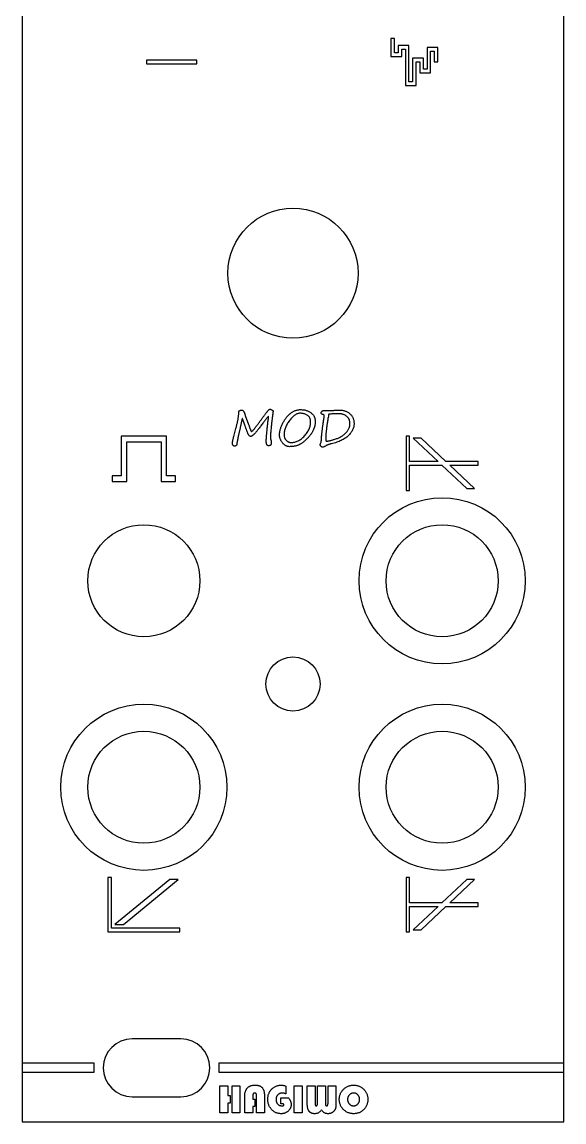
# Model space of a CAD drawing. Extents: x 81 to 111, y 103 to 232.
# Drawn here: x 81.2 to 111.2, y 103.2 to 164.1 of the extents above; entities that cross this region are included whole.
import ezdxf

# ---------------------------------------------------------------- set-up
doc = ezdxf.new("R2010")
doc.units = 0
doc.layers.get('0').update_dxf_attribs({"linetype": 'CONTINUOUS'})

msp = doc.modelspace()

# ---------------------------------------------------------------- linework, layer by layer
at = {"color": 7, "linetype": 'CONTINUOUS'}
for p, q in [((81.186, 228.434), (81.186, 106.434)), ((111.186, 106.434), (111.186, 228.434)), ((101.604, 163.166), (101.604, 162.166)), ((101.804, 163.166), (101.604, 163.166)), ((101.804, 162.366), (101.804, 163.166)), ((102.004, 162.766), (102.004, 162.366)), ((102.604, 162.766), (102.004, 162.766)), ((102.604, 160.766), (102.604, 162.766)), ((103.604, 162.666), (103.604, 161.466)), ((104.204, 162.666), (103.604, 162.666)), ((104.204, 161.866), (104.204, 162.666)), ((101.604, 162.166), (102.204, 162.166)), ((102.004, 162.366), (101.804, 162.366)), ((102.204, 162.566), (102.404, 162.566)), ((102.204, 162.166), (102.204, 162.566)), ((102.404, 162.566), (102.404, 160.566)), ((103.404, 162.066), (102.804, 162.066)), ((102.804, 162.066), (102.804, 160.766)), ((103.404, 161.466), (103.404, 162.066)), ((103.804, 162.466), (104.004, 162.466)), ((103.804, 161.266), (103.804, 162.466)), ((104.004, 162.466), (104.004, 161.866)), ((88.068, 161.966), (88.068, 161.766)), ((90.868, 161.966), (88.068, 161.966)), ((88.068, 161.766), (90.868, 161.766)), ((90.868, 161.766), (90.868, 161.966)), ((103.004, 161.866), (103.204, 161.866)), ((103.004, 160.566), (103.004, 161.866)), ((103.204, 161.866), (103.204, 161.266)), ((103.604, 161.466), (103.404, 161.466)), ((104.004, 161.866), (104.204, 161.866)), ((102.804, 160.766), (102.604, 160.766)), ((103.204, 161.266), (103.804, 161.266)), ((102.404, 160.566), (103.004, 160.566)), ((97.881, 142.567), (98.07, 142.562)), ((93.547, 142.294), (93.726, 141.793)), ((92.91, 141.138), (93.027, 141.572)), ((86.681, 141.144), (86.681, 138.944)), ((89.181, 141.144), (86.681, 141.144)), ((86.981, 140.844), (88.881, 140.844)), ((86.981, 138.644), (86.981, 140.844)), ((88.881, 140.844), (88.881, 138.644)), ((89.181, 138.944), (89.181, 141.144)), ((102.441, 141.144), (102.441, 138.144)), ((102.641, 141.144), (102.441, 141.144)), ((102.641, 139.744), (102.641, 141.144)), ((102.841, 141.044), (104.217, 139.744)), ((103.278, 141.044), (102.841, 141.044)), ((104.654, 139.744), (103.278, 141.044)), ((104.217, 139.744), (102.641, 139.744)), ((102.641, 139.544), (104.428, 139.544)), ((102.641, 138.144), (102.641, 139.544)), ((104.428, 139.544), (105.804, 138.244)), ((106.441, 139.744), (104.654, 139.744)), ((106.241, 138.244), (104.865, 139.544)), ((104.865, 139.544), (106.441, 139.544)), ((106.441, 139.544), (106.441, 139.744)), ((86.181, 138.944), (86.181, 138.644)), ((86.681, 138.944), (86.181, 138.944)), ((89.681, 138.944), (89.181, 138.944)), ((89.681, 138.644), (89.681, 138.944)), ((86.181, 138.644), (86.981, 138.644)), ((88.881, 138.644), (89.681, 138.644)), ((105.804, 138.244), (106.241, 138.244)), ((102.441, 138.144), (102.641, 138.144)), ((85.931, 116.714), (85.931, 113.714)), ((86.131, 116.714), (85.931, 116.714)), ((86.131, 113.914), (86.131, 116.714)), ((89.36, 116.614), (86.331, 114.114)), ((86.802, 114.114), (89.831, 116.614)), ((89.831, 116.614), (89.36, 116.614)), ((102.441, 116.714), (102.441, 113.714)), ((102.641, 116.714), (102.441, 116.714)), ((102.641, 115.314), (102.641, 116.714)), ((105.804, 116.614), (104.428, 115.314)), ((104.865, 115.314), (106.241, 116.614)), ((106.241, 116.614), (105.804, 116.614)), ((104.428, 115.314), (102.641, 115.314)), ((102.641, 113.714), (102.641, 115.114)), ((102.641, 115.114), (104.217, 115.114)), ((104.217, 115.114), (102.841, 113.814)), ((103.278, 113.814), (104.654, 115.114)), ((104.654, 115.114), (106.441, 115.114)), ((106.441, 115.314), (104.865, 115.314)), ((106.441, 115.114), (106.441, 115.314)), ((89.931, 113.914), (86.131, 113.914)), ((86.331, 114.114), (86.802, 114.114)), ((89.931, 113.714), (89.931, 113.914)), ((85.931, 113.714), (89.931, 113.714)), ((102.441, 113.714), (102.641, 113.714)), ((102.841, 113.814), (103.278, 113.814)), ((89.986, 107.784), (87.286, 107.784)), ((85.186, 106.434), (81.186, 106.434)), ((81.186, 106.434), (81.186, 105.934)), ((85.186, 105.934), (85.186, 106.434)), ((92.086, 106.434), (92.086, 105.934)), ((111.186, 106.434), (92.086, 106.434)), ((111.186, 105.934), (111.186, 106.434)), ((81.186, 105.934), (85.186, 105.934)), ((81.186, 105.934), (81.186, 103.184)), ((92.086, 105.934), (111.186, 105.934)), ((111.186, 103.184), (111.186, 105.934)), ((92.144, 103.684), (92.144, 105.184)), ((92.144, 105.184), (92.582, 105.184)), ((92.582, 105.184), (92.582, 104.642)), ((92.811, 103.684), (92.811, 105.184)), ((92.811, 105.184), (93.249, 105.184)), ((93.249, 105.184), (93.249, 103.684)), ((95.79, 105.176), (95.79, 104.735)), ((96.249, 103.684), (96.249, 105.184)), ((96.249, 105.184), (96.686, 105.184)), ((96.686, 105.184), (96.686, 103.684)), ((96.978, 104.144), (96.978, 105.184)), ((96.978, 105.184), (97.415, 105.184)), ((97.415, 105.184), (97.415, 104.212)), ((97.54, 104.204), (97.54, 105.184)), ((97.54, 105.184), (97.978, 105.184)), ((97.978, 105.184), (97.978, 104.212)), ((98.124, 104.212), (98.124, 105.184)), ((98.124, 105.184), (98.561, 105.184)), ((98.561, 105.184), (98.561, 104.107)), ((87.286, 104.584), (89.986, 104.584)), ((92.582, 104.642), (92.707, 104.642)), ((92.582, 104.225), (92.582, 103.684)), ((92.707, 104.225), (92.582, 104.225)), ((92.707, 104.642), (92.707, 104.225)), ((93.519, 103.684), (93.519, 104.65)), ((93.957, 104.636), (93.957, 104.455)), ((93.957, 104.455), (94.082, 104.455)), ((94.082, 104.455), (94.082, 104.038)), ((94.165, 103.684), (94.165, 104.636)), ((94.603, 104.665), (94.603, 103.684)), ((95.519, 104.517), (95.936, 104.517)), ((95.519, 104.184), (95.519, 104.517)), ((95.623, 104.184), (95.519, 104.184)), ((92.582, 103.684), (92.144, 103.684)), ((93.249, 103.684), (92.811, 103.684)), ((93.957, 103.684), (93.519, 103.684)), ((94.082, 104.038), (93.957, 104.038)), ((93.957, 104.038), (93.957, 103.684)), ((94.603, 103.684), (94.165, 103.684)), ((96.686, 103.684), (96.249, 103.684)), ((81.186, 103.184), (111.186, 103.184))]:
    msp.add_line(p, q, dxfattribs=at)
for centre, radius in [((96.186, 150.169), 3.6), ((104.441, 133.144), 4.6), ((87.931, 133.144), 3.1), ((104.441, 133.144), 3.1), ((96.186, 127.429), 1.5), ((87.931, 121.714), 4.6), ((104.441, 121.714), 4.6), ((87.931, 121.714), 3.1), ((104.441, 121.714), 3.1)]:
    msp.add_circle(centre, radius, dxfattribs=at)
for centre, start, end in [((87.286, 106.184), 90, 270), ((89.986, 106.184), 270, 90)]:
    msp.add_arc(centre, 1.6, start, end, dxfattribs=at)
for points, knots in [([(93.186, 142.478), (93.186, 142.487), (93.187, 142.504), (93.196, 142.528), (93.211, 142.549), (93.232, 142.565), (93.258, 142.578), (93.29, 142.587), (93.327, 142.592), (93.354, 142.592), (93.368, 142.593)], [0, 0, 0, 0, 0.1110919, 0.2134227, 0.3135489, 0.41863, 0.5363698, 0.6700844, 0.8242994, 1, 1, 1, 1]), ([(93.368, 142.593), (93.375, 142.592), (93.39, 142.59), (93.41, 142.575), (93.431, 142.554), (93.45, 142.525), (93.469, 142.494), (93.485, 142.463), (93.498, 142.435), (93.503, 142.416), (93.506, 142.407)], [0, 0, 0, 0, 0.0841497, 0.1831126, 0.3051556, 0.4561065, 0.6131194, 0.7557417, 0.8845903, 1, 1, 1, 1]), ([(94.377, 141.993), (94.396, 142.019), (94.432, 142.07), (94.485, 142.144), (94.534, 142.213), (94.581, 142.276), (94.625, 142.335), (94.665, 142.388), (94.703, 142.436), (94.737, 142.479), (94.768, 142.517), (94.796, 142.551), (94.822, 142.578), (94.843, 142.601), (94.862, 142.62), (94.878, 142.632), (94.891, 142.641), (94.899, 142.643), (94.902, 142.643)], [0, 0, 0, 0, 0.114787, 0.222681, 0.323791, 0.41736, 0.504149, 0.583784, 0.656559, 0.722198, 0.780712, 0.832478, 0.877118, 0.915063, 0.94603, 0.970139, 0.9879, 1, 1, 1, 1]), ([(94.902, 142.643), (94.912, 142.643), (94.931, 142.642), (94.959, 142.633), (94.99, 142.62), (95.02, 142.602), (95.047, 142.583), (95.067, 142.564), (95.082, 142.546), (95.084, 142.534), (95.085, 142.528)], [0, 0, 0, 0, 0.120701, 0.250751, 0.394948, 0.556426, 0.710995, 0.832881, 0.926554, 1, 1, 1, 1]), ([(95.085, 142.528), (95.085, 142.527), (95.084, 142.523), (95.084, 142.514), (95.082, 142.502), (95.08, 142.485), (95.077, 142.463), (95.074, 142.437), (95.07, 142.407), (95.066, 142.372), (95.06, 142.333), (95.054, 142.29), (95.048, 142.242), (95.042, 142.19), (95.034, 142.134), (95.026, 142.073), (95.017, 142.007), (95.011, 141.962), (95.008, 141.939)], [0, 0, 0, 0, 0.006693, 0.020741, 0.042217, 0.071046, 0.107308, 0.150921, 0.20263, 0.261029, 0.327524, 0.401456, 0.482078, 0.570709, 0.666777, 0.770282, 0.881796, 1, 1, 1, 1]), ([(95.439, 141.22), (95.44, 141.243), (95.441, 141.29), (95.449, 141.361), (95.462, 141.434), (95.48, 141.51), (95.503, 141.589), (95.532, 141.669), (95.565, 141.752), (95.604, 141.836), (95.646, 141.92), (95.692, 142), (95.741, 142.077), (95.794, 142.15), (95.849, 142.219), (95.908, 142.283), (95.97, 142.344), (96.034, 142.4), (96.101, 142.451), (96.168, 142.496), (96.237, 142.533), (96.306, 142.564), (96.376, 142.588), (96.446, 142.606), (96.517, 142.616), (96.565, 142.617), (96.589, 142.618)], [0, 0, 0, 0, 0.035049, 0.071279, 0.1093, 0.148795, 0.190378, 0.233729, 0.279252, 0.326808, 0.374874, 0.422207, 0.468378, 0.514074, 0.558866, 0.603179, 0.647158, 0.690952, 0.733743, 0.774996, 0.814447, 0.853009, 0.890244, 0.927148, 0.963525, 1, 1, 1, 1]), ([(96.589, 142.618), (96.624, 142.617), (96.692, 142.616), (96.788, 142.606), (96.876, 142.59), (96.955, 142.566), (97.027, 142.535), (97.095, 142.499), (97.16, 142.457), (97.219, 142.41), (97.272, 142.36), (97.317, 142.308), (97.351, 142.255), (97.372, 142.21), (97.384, 142.172), (97.392, 142.141), (97.399, 142.108), (97.404, 142.071), (97.409, 142.033), (97.412, 141.991), (97.413, 141.947), (97.414, 141.917), (97.414, 141.901)], [0, 0, 0, 0, 0.084864, 0.162464, 0.233672, 0.29909, 0.361157, 0.422541, 0.48404, 0.545756, 0.605301, 0.659603, 0.709915, 0.756685, 0.780393, 0.805665, 0.833201, 0.862448, 0.893775, 0.926909, 0.96251, 1, 1, 1, 1]), ([(97.743, 142.431), (97.744, 142.439), (97.745, 142.455), (97.754, 142.478), (97.767, 142.501), (97.787, 142.523), (97.808, 142.542), (97.831, 142.557), (97.856, 142.566), (97.872, 142.567), (97.881, 142.567)], [0, 0, 0, 0, 0.111515, 0.227292, 0.351864, 0.492946, 0.633853, 0.763578, 0.882891, 1, 1, 1, 1]), ([(98.07, 142.562), (98.094, 142.562), (98.145, 142.563), (98.227, 142.566), (98.319, 142.57), (98.384, 142.574), (98.419, 142.576)], [0, 0, 0, 0, 0.204146, 0.439034, 0.70465, 1, 1, 1, 1]), ([(98.419, 142.576), (98.436, 142.577), (98.469, 142.58), (98.518, 142.583), (98.563, 142.586), (98.605, 142.588), (98.644, 142.591), (98.679, 142.592), (98.711, 142.592), (98.731, 142.593), (98.74, 142.593)], [0, 0, 0, 0, 0.161342, 0.312795, 0.454281, 0.584662, 0.70394, 0.813298, 0.911572, 1, 1, 1, 1]), ([(98.74, 142.593), (98.771, 142.592), (98.83, 142.591), (98.917, 142.581), (98.999, 142.565), (99.076, 142.543), (99.149, 142.514), (99.218, 142.479), (99.281, 142.436), (99.34, 142.388), (99.393, 142.335), (99.439, 142.277), (99.479, 142.215), (99.51, 142.149), (99.536, 142.079), (99.553, 142.004), (99.564, 141.926), (99.565, 141.873), (99.566, 141.845)], [0, 0, 0, 0, 0.072584, 0.141755, 0.20831, 0.272385, 0.334818, 0.395897, 0.45643, 0.517166, 0.577158, 0.63597, 0.693977, 0.752095, 0.81135, 0.871939, 0.934652, 1, 1, 1, 1]), ([(93.027, 141.572), (93.036, 141.605), (93.052, 141.668), (93.075, 141.761), (93.096, 141.846), (93.114, 141.925), (93.13, 141.997), (93.142, 142.062), (93.153, 142.12), (93.162, 142.187), (93.171, 142.262), (93.18, 142.343), (93.185, 142.414), (93.186, 142.458), (93.186, 142.478)], [0, 0, 0, 0, 0.1108192, 0.2138297, 0.3091441, 0.3967689, 0.4766219, 0.5483069, 0.6127732, 0.6691374, 0.7689648, 0.8573728, 0.9343385, 1, 1, 1, 1]), ([(93.342, 141.986), (93.338, 141.968), (93.331, 141.93), (93.318, 141.871), (93.305, 141.81), (93.291, 141.746), (93.277, 141.679), (93.261, 141.609), (93.245, 141.536), (93.233, 141.486), (93.228, 141.461)], [0, 0, 0, 0, 0.105047, 0.215584, 0.332183, 0.454128, 0.582136, 0.71549, 0.855071, 1, 1, 1, 1]), ([(93.378, 142.134), (93.375, 142.125), (93.369, 142.106), (93.361, 142.072), (93.351, 142.032), (93.345, 142.002), (93.342, 141.986)], [0, 0, 0, 0, 0.179706, 0.405008, 0.679416, 1, 1, 1, 1]), ([(93.594, 141.55), (93.587, 141.57), (93.574, 141.61), (93.554, 141.669), (93.535, 141.724), (93.517, 141.775), (93.5, 141.824), (93.484, 141.869), (93.469, 141.91), (93.455, 141.948), (93.442, 141.983), (93.43, 142.015), (93.419, 142.043), (93.409, 142.068), (93.4, 142.089), (93.392, 142.107), (93.385, 142.121), (93.38, 142.13), (93.378, 142.134)], [0, 0, 0, 0, 0.104571, 0.203721, 0.297056, 0.38458, 0.466681, 0.543361, 0.614234, 0.679088, 0.73874, 0.793194, 0.841635, 0.884654, 0.921907, 0.953162, 0.979277, 1, 1, 1, 1]), ([(93.506, 142.407), (93.512, 142.389), (93.525, 142.351), (93.54, 142.314), (93.547, 142.294)], [0, 0, 0, 0, 0.471897, 1, 1, 1, 1]), ([(93.896, 141.407), (93.899, 141.408), (93.908, 141.411), (93.92, 141.42), (93.935, 141.433), (93.953, 141.45), (93.973, 141.472), (93.997, 141.498), (94.023, 141.528), (94.052, 141.562), (94.083, 141.601), (94.117, 141.644), (94.154, 141.692), (94.193, 141.744), (94.235, 141.8), (94.28, 141.86), (94.328, 141.925), (94.36, 141.97), (94.377, 141.993)], [0, 0, 0, 0, 0.013992, 0.033883, 0.0597, 0.092422, 0.131756, 0.177374, 0.229344, 0.288362, 0.353777, 0.426251, 0.505147, 0.590791, 0.682877, 0.78203, 0.887634, 1, 1, 1, 1]), ([(94.825, 142.251), (94.813, 142.238), (94.787, 142.209), (94.747, 142.161), (94.703, 142.107), (94.654, 142.045), (94.601, 141.976), (94.542, 141.9), (94.479, 141.817), (94.436, 141.758), (94.414, 141.728)], [0, 0, 0, 0, 0.080874, 0.173671, 0.279713, 0.398191, 0.529595, 0.673361, 0.830437, 1, 1, 1, 1]), ([(94.705, 140.853), (94.705, 140.863), (94.705, 140.884), (94.707, 140.918), (94.708, 140.958), (94.711, 141.001), (94.714, 141.05), (94.718, 141.104), (94.722, 141.162), (94.728, 141.226), (94.734, 141.294), (94.741, 141.367), (94.749, 141.445), (94.757, 141.528), (94.765, 141.615), (94.776, 141.708), (94.786, 141.805), (94.793, 141.872), (94.797, 141.906)], [0, 0, 0, 0, 0.02771, 0.059929, 0.097027, 0.13867, 0.184821, 0.235879, 0.291073, 0.351582, 0.416226, 0.485821, 0.559924, 0.638572, 0.721727, 0.80984, 0.902833, 1, 1, 1, 1]), ([(94.797, 141.906), (94.798, 141.916), (94.799, 141.934), (94.802, 141.958), (94.803, 141.976), (94.803, 141.985), (94.803, 141.989)], [0, 0, 0, 0, 0.3669, 0.657764, 0.867045, 1, 1, 1, 1]), ([(94.803, 141.989), (94.804, 141.992), (94.805, 142.001), (94.808, 142.02), (94.813, 142.047), (94.817, 142.067), (94.82, 142.079)], [0, 0, 0, 0, 0.108652, 0.309434, 0.608177, 1, 1, 1, 1]), ([(94.82, 142.079), (94.821, 142.09), (94.825, 142.11), (94.829, 142.14), (94.831, 142.167), (94.831, 142.184), (94.832, 142.192)], [0, 0, 0, 0, 0.288374, 0.551183, 0.78801, 1, 1, 1, 1]), ([(94.832, 142.192), (94.832, 142.199), (94.831, 142.211), (94.83, 142.228), (94.828, 142.241), (94.826, 142.248), (94.825, 142.251)], [0, 0, 0, 0, 0.338487, 0.617897, 0.840466, 1, 1, 1, 1]), ([(95.008, 141.939), (95.003, 141.902), (94.994, 141.823), (94.981, 141.701), (94.968, 141.567), (94.958, 141.451), (94.951, 141.359), (94.947, 141.297), (94.942, 141.242), (94.939, 141.196), (94.936, 141.158), (94.935, 141.128), (94.933, 141.107), (94.933, 141.095), (94.933, 141.09)], [0, 0, 0, 0, 0.132341, 0.277548, 0.43472, 0.604336, 0.687237, 0.760807, 0.82462, 0.87907, 0.923761, 0.958633, 0.984207, 1, 1, 1, 1]), ([(96.591, 142.416), (96.566, 142.414), (96.515, 142.412), (96.439, 142.391), (96.364, 142.36), (96.289, 142.315), (96.213, 142.258), (96.139, 142.187), (96.063, 142.105), (95.99, 142.012), (95.922, 141.914), (95.861, 141.814), (95.809, 141.715), (95.766, 141.617), (95.733, 141.52), (95.71, 141.423), (95.695, 141.327), (95.693, 141.264), (95.692, 141.232)], [0, 0, 0, 0, 0.046956, 0.095231, 0.145943, 0.200331, 0.259201, 0.323135, 0.392695, 0.468127, 0.544769, 0.617881, 0.68742, 0.754286, 0.818324, 0.88047, 0.940758, 1, 1, 1, 1]), ([(97.414, 141.901), (97.414, 141.886), (97.413, 141.854), (97.408, 141.806), (97.399, 141.756), (97.386, 141.703), (97.371, 141.649), (97.352, 141.593), (97.329, 141.535), (97.304, 141.476), (97.275, 141.415), (97.241, 141.355), (97.204, 141.295), (97.163, 141.236), (97.118, 141.177), (97.069, 141.118), (97.017, 141.06), (96.961, 141.002), (96.904, 140.947), (96.847, 140.896), (96.79, 140.848), (96.735, 140.804), (96.68, 140.764), (96.626, 140.729), (96.573, 140.697), (96.52, 140.669), (96.465, 140.645), (96.407, 140.624), (96.346, 140.607), (96.282, 140.593), (96.213, 140.581), (96.142, 140.573), (96.066, 140.568), (96.015, 140.568), (95.989, 140.567)], [0, 0, 0, 0, 0.021737, 0.044519, 0.068451, 0.093628, 0.120077, 0.147733, 0.177009, 0.207534, 0.239091, 0.271338, 0.304365, 0.338256, 0.373127, 0.408859, 0.445806, 0.483623, 0.521311, 0.557595, 0.592116, 0.625175, 0.657079, 0.687515, 0.716399, 0.744306, 0.771907, 0.800573, 0.830312, 0.861307, 0.893695, 0.927692, 0.963042, 1, 1, 1, 1]), ([(96.082, 140.795), (96.115, 140.797), (96.182, 140.799), (96.28, 140.816), (96.376, 140.846), (96.471, 140.886), (96.562, 140.939), (96.653, 141.002), (96.74, 141.078), (96.824, 141.163), (96.902, 141.255), (96.971, 141.349), (97.029, 141.446), (97.078, 141.543), (97.115, 141.642), (97.141, 141.742), (97.158, 141.844), (97.16, 141.913), (97.161, 141.947)], [0, 0, 0, 0, 0.057854, 0.115311, 0.173239, 0.23237, 0.293229, 0.356876, 0.423667, 0.493998, 0.564717, 0.632468, 0.697239, 0.760066, 0.820981, 0.88096, 0.940341, 1, 1, 1, 1]), ([(97.161, 141.947), (97.16, 141.972), (97.159, 142.02), (97.147, 142.087), (97.128, 142.146), (97.1, 142.197), (97.063, 142.242), (97.017, 142.282), (96.962, 142.32), (96.898, 142.353), (96.828, 142.381), (96.753, 142.401), (96.673, 142.414), (96.619, 142.415), (96.591, 142.416)], [0, 0, 0, 0, 0.089873, 0.170829, 0.243959, 0.312175, 0.380033, 0.453026, 0.532315, 0.619188, 0.710629, 0.803587, 0.899693, 1, 1, 1, 1]), ([(97.857, 142.344), (97.848, 142.346), (97.831, 142.349), (97.808, 142.358), (97.788, 142.367), (97.772, 142.377), (97.759, 142.389), (97.75, 142.402), (97.744, 142.416), (97.743, 142.426), (97.743, 142.431)], [0, 0, 0, 0, 0.178406, 0.33541, 0.475493, 0.599063, 0.70711, 0.807415, 0.902446, 1, 1, 1, 1]), ([(97.768, 141.093), (97.769, 141.107), (97.771, 141.137), (97.774, 141.186), (97.779, 141.24), (97.785, 141.301), (97.792, 141.367), (97.8, 141.44), (97.81, 141.519), (97.82, 141.602), (97.831, 141.684), (97.841, 141.762), (97.852, 141.834), (97.861, 141.9), (97.87, 141.959), (97.879, 142.011), (97.886, 142.058), (97.892, 142.086), (97.894, 142.1)], [0, 0, 0, 0, 0.041764, 0.089826, 0.14342, 0.203718, 0.269564, 0.341735, 0.419848, 0.503906, 0.588014, 0.665838, 0.737098, 0.802462, 0.861157, 0.913693, 0.959949, 1, 1, 1, 1]), ([(97.92, 142.276), (97.92, 142.284), (97.918, 142.299), (97.905, 142.32), (97.884, 142.335), (97.867, 142.341), (97.857, 142.344)], [0, 0, 0, 0, 0.239145, 0.465027, 0.706424, 1, 1, 1, 1]), ([(97.894, 142.1), (97.898, 142.119), (97.905, 142.155), (97.914, 142.204), (97.919, 142.243), (97.92, 142.266), (97.92, 142.276)], [0, 0, 0, 0, 0.3367512, 0.6161015, 0.8376094, 1, 1, 1, 1]), ([(98.162, 142.365), (98.155, 142.326), (98.142, 142.249), (98.123, 142.136), (98.106, 142.027), (98.09, 141.922), (98.075, 141.822), (98.061, 141.727), (98.049, 141.636), (98.038, 141.549), (98.028, 141.467), (98.02, 141.389), (98.012, 141.315), (98.006, 141.246), (98.002, 141.181), (97.999, 141.121), (97.997, 141.065), (97.996, 141.029), (97.996, 141.012)], [0, 0, 0, 0, 0.087379, 0.171707, 0.252461, 0.329929, 0.404113, 0.474686, 0.542268, 0.606286, 0.667033, 0.724479, 0.778664, 0.829594, 0.876965, 0.92139, 0.9623, 1, 1, 1, 1]), ([(98.271, 142.372), (98.253, 142.37), (98.217, 142.367), (98.18, 142.366), (98.162, 142.365)], [0, 0, 0, 0, 0.502129, 1, 1, 1, 1]), ([(98.695, 142.39), (98.664, 142.39), (98.6, 142.39), (98.498, 142.386), (98.388, 142.38), (98.311, 142.375), (98.271, 142.372)], [0, 0, 0, 0, 0.218249, 0.457145, 0.717671, 1, 1, 1, 1]), ([(99.338, 141.853), (99.337, 141.873), (99.336, 141.912), (99.328, 141.969), (99.314, 142.022), (99.295, 142.073), (99.269, 142.121), (99.239, 142.165), (99.203, 142.207), (99.161, 142.245), (99.116, 142.279), (99.066, 142.309), (99.013, 142.334), (98.956, 142.355), (98.896, 142.371), (98.832, 142.382), (98.765, 142.389), (98.719, 142.39), (98.695, 142.39)], [0, 0, 0, 0, 0.063418, 0.124056, 0.182566, 0.240068, 0.296558, 0.353343, 0.411636, 0.471325, 0.532158, 0.593316, 0.655437, 0.719026, 0.784967, 0.8536, 0.92486, 1, 1, 1, 1]), ([(93.228, 141.461), (93.222, 141.436), (93.211, 141.389), (93.195, 141.319), (93.18, 141.253), (93.166, 141.19), (93.153, 141.129), (93.141, 141.072), (93.13, 141.018), (93.119, 140.967), (93.11, 140.919), (93.101, 140.875), (93.094, 140.834), (93.088, 140.795), (93.082, 140.76), (93.077, 140.728), (93.073, 140.7), (93.071, 140.681), (93.071, 140.673)], [0, 0, 0, 0, 0.092876, 0.181804, 0.266459, 0.347163, 0.424186, 0.49657, 0.565482, 0.629757, 0.690367, 0.746536, 0.799046, 0.846939, 0.891274, 0.93157, 0.967828, 1, 1, 1, 1]), ([(93.838, 141.137), (93.828, 141.138), (93.809, 141.14), (93.781, 141.158), (93.754, 141.184), (93.733, 141.214), (93.715, 141.243), (93.701, 141.272), (93.686, 141.306), (93.669, 141.344), (93.652, 141.388), (93.634, 141.437), (93.614, 141.492), (93.601, 141.53), (93.594, 141.55)], [0, 0, 0, 0, 0.055718, 0.117923, 0.192025, 0.281699, 0.335049, 0.399287, 0.473499, 0.558107, 0.652858, 0.75781, 0.873269, 1, 1, 1, 1]), ([(93.726, 141.793), (93.734, 141.769), (93.75, 141.723), (93.772, 141.659), (93.792, 141.603), (93.809, 141.555), (93.825, 141.516), (93.837, 141.486), (93.846, 141.463), (93.856, 141.445), (93.866, 141.43), (93.877, 141.418), (93.886, 141.409), (93.893, 141.408), (93.896, 141.407)], [0, 0, 0, 0, 0.178747, 0.338227, 0.476706, 0.594748, 0.692685, 0.770204, 0.826843, 0.864438, 0.912861, 0.950829, 0.979829, 1, 1, 1, 1]), ([(94.414, 141.728), (94.392, 141.698), (94.349, 141.641), (94.287, 141.56), (94.231, 141.487), (94.179, 141.422), (94.133, 141.366), (94.092, 141.318), (94.056, 141.278), (94.024, 141.246), (93.996, 141.22), (93.97, 141.198), (93.945, 141.179), (93.921, 141.164), (93.899, 141.152), (93.877, 141.144), (93.857, 141.138), (93.844, 141.137), (93.838, 141.137)], [0, 0, 0, 0, 0.1331246, 0.254303, 0.3645829, 0.4626581, 0.5492082, 0.624262, 0.6878637, 0.7400868, 0.7847031, 0.8251166, 0.8620903, 0.8954988, 0.9257987, 0.9530536, 0.9778112, 1, 1, 1, 1]), ([(98.056, 140.871), (98.065, 140.872), (98.085, 140.872), (98.12, 140.879), (98.164, 140.888), (98.216, 140.899), (98.277, 140.916), (98.347, 140.934), (98.426, 140.957), (98.512, 140.982), (98.6, 141.011), (98.686, 141.045), (98.767, 141.082), (98.844, 141.123), (98.917, 141.167), (98.985, 141.216), (99.05, 141.268), (99.109, 141.324), (99.162, 141.383), (99.21, 141.444), (99.249, 141.507), (99.282, 141.572), (99.307, 141.64), (99.325, 141.709), (99.336, 141.78), (99.337, 141.828), (99.338, 141.853)], [0, 0, 0, 0, 0.0148955, 0.0349691, 0.0604612, 0.0911757, 0.1270194, 0.1683335, 0.2151829, 0.2671417, 0.3209983, 0.3734997, 0.4243049, 0.4737863, 0.5224298, 0.5700655, 0.6171412, 0.6636726, 0.7091187, 0.7528246, 0.7950193, 0.8363254, 0.8769564, 0.917719, 0.9584996, 1, 1, 1, 1]), ([(99.566, 141.845), (99.565, 141.815), (99.563, 141.754), (99.547, 141.664), (99.522, 141.576), (99.486, 141.491), (99.441, 141.407), (99.385, 141.326), (99.319, 141.247), (99.243, 141.17), (99.158, 141.097), (99.065, 141.029), (98.962, 140.966), (98.852, 140.907), (98.732, 140.855), (98.604, 140.807), (98.468, 140.764), (98.373, 140.741), (98.325, 140.729)], [0, 0, 0, 0, 0.050861, 0.101023, 0.151602, 0.202755, 0.255283, 0.309854, 0.366822, 0.426827, 0.489178, 0.553505, 0.620126, 0.689451, 0.761791, 0.837615, 0.916876, 1, 1, 1, 1]), ([(92.832, 140.733), (92.832, 140.743), (92.832, 140.766), (92.836, 140.804), (92.843, 140.846), (92.852, 140.894), (92.862, 140.948), (92.876, 141.006), (92.892, 141.071), (92.904, 141.115), (92.91, 141.138)], [0, 0, 0, 0, 0.076523, 0.166785, 0.271146, 0.388702, 0.520299, 0.666384, 0.826116, 1, 1, 1, 1]), ([(92.961, 140.593), (92.953, 140.593), (92.937, 140.595), (92.914, 140.604), (92.892, 140.62), (92.872, 140.64), (92.854, 140.663), (92.842, 140.686), (92.833, 140.71), (92.832, 140.725), (92.832, 140.733)], [0, 0, 0, 0, 0.113947, 0.230876, 0.358814, 0.500912, 0.644446, 0.772898, 0.890311, 1, 1, 1, 1]), ([(93.071, 140.673), (93.07, 140.668), (93.068, 140.659), (93.058, 140.647), (93.045, 140.633), (93.027, 140.62), (93.009, 140.608), (92.991, 140.6), (92.976, 140.594), (92.965, 140.593), (92.961, 140.593)], [0, 0, 0, 0, 0.089755, 0.19773, 0.329474, 0.490192, 0.651413, 0.786975, 0.904811, 1, 1, 1, 1]), ([(94.843, 140.618), (94.832, 140.619), (94.811, 140.62), (94.782, 140.631), (94.757, 140.651), (94.738, 140.678), (94.723, 140.711), (94.713, 140.753), (94.706, 140.801), (94.705, 140.835), (94.705, 140.853)], [0, 0, 0, 0, 0.106377, 0.204796, 0.30308, 0.408048, 0.525764, 0.663073, 0.820639, 1, 1, 1, 1]), ([(94.983, 140.817), (94.983, 140.81), (94.983, 140.795), (94.98, 140.771), (94.976, 140.743), (94.971, 140.712), (94.964, 140.682), (94.951, 140.657), (94.934, 140.639), (94.908, 140.627), (94.877, 140.621), (94.853, 140.619), (94.843, 140.618)], [0, 0, 0, 0, 0.071552, 0.157481, 0.259589, 0.376209, 0.489451, 0.58602, 0.668304, 0.747929, 0.891472, 1, 1, 1, 1]), ([(94.933, 141.09), (94.933, 141.079), (94.934, 141.054), (94.939, 141.017), (94.947, 140.978), (94.956, 140.951), (94.96, 140.938)], [0, 0, 0, 0, 0.2264452, 0.467645, 0.7248784, 1, 1, 1, 1]), ([(94.96, 140.938), (94.963, 140.926), (94.97, 140.904), (94.978, 140.872), (94.982, 140.843), (94.983, 140.825), (94.983, 140.817)], [0, 0, 0, 0, 0.29945, 0.565395, 0.798214, 1, 1, 1, 1]), ([(95.989, 140.567), (95.971, 140.568), (95.936, 140.569), (95.884, 140.58), (95.833, 140.596), (95.785, 140.62), (95.737, 140.65), (95.692, 140.687), (95.647, 140.73), (95.606, 140.779), (95.567, 140.832), (95.533, 140.886), (95.504, 140.94), (95.481, 140.995), (95.462, 141.051), (95.449, 141.107), (95.441, 141.163), (95.44, 141.201), (95.439, 141.22)], [0, 0, 0, 0, 0.05689, 0.113076, 0.16923, 0.227044, 0.286657, 0.349337, 0.414971, 0.485302, 0.55625, 0.624444, 0.690232, 0.754228, 0.816814, 0.878185, 0.938901, 1, 1, 1, 1]), ([(95.692, 141.232), (95.693, 141.217), (95.694, 141.187), (95.699, 141.144), (95.708, 141.102), (95.721, 141.062), (95.738, 141.024), (95.758, 140.988), (95.782, 140.953), (95.809, 140.921), (95.839, 140.891), (95.87, 140.866), (95.902, 140.844), (95.936, 140.827), (95.971, 140.812), (96.007, 140.803), (96.044, 140.796), (96.069, 140.796), (96.082, 140.795)], [0, 0, 0, 0, 0.069509, 0.137055, 0.202531, 0.267068, 0.330897, 0.39444, 0.458816, 0.52449, 0.589532, 0.650991, 0.711136, 0.769439, 0.826561, 0.88346, 0.941443, 1, 1, 1, 1]), ([(97.692, 140.682), (97.693, 140.685), (97.694, 140.694), (97.699, 140.708), (97.706, 140.728), (97.713, 140.743), (97.716, 140.751)], [0, 0, 0, 0, 0.131165, 0.339255, 0.627602, 1, 1, 1, 1]), ([(97.823, 140.542), (97.814, 140.543), (97.798, 140.544), (97.773, 140.555), (97.751, 140.573), (97.731, 140.596), (97.715, 140.62), (97.703, 140.643), (97.694, 140.663), (97.693, 140.676), (97.692, 140.682)], [0, 0, 0, 0, 0.122371, 0.245585, 0.381348, 0.532572, 0.683502, 0.80996, 0.914611, 1, 1, 1, 1]), ([(97.716, 140.751), (97.724, 140.771), (97.739, 140.811), (97.75, 140.864), (97.757, 140.914), (97.761, 140.963), (97.765, 141.024), (97.767, 141.068), (97.768, 141.093)], [0, 0, 0, 0, 0.184803, 0.364434, 0.471391, 0.613182, 0.789035, 1, 1, 1, 1]), ([(97.996, 141.012), (97.996, 140.999), (97.997, 140.973), (98, 140.937), (98.005, 140.907), (98.011, 140.889), (98.014, 140.881)], [0, 0, 0, 0, 0.305971, 0.574265, 0.803732, 1, 1, 1, 1]), ([(98.325, 140.729), (98.306, 140.724), (98.27, 140.716), (98.218, 140.701), (98.171, 140.688), (98.129, 140.673), (98.091, 140.66), (98.059, 140.645), (98.03, 140.632), (98.014, 140.621), (98.006, 140.616)], [0, 0, 0, 0, 0.171473, 0.328587, 0.473061, 0.604552, 0.722472, 0.82678, 0.919498, 1, 1, 1, 1]), ([(98.014, 140.881), (98.019, 140.878), (98.032, 140.871), (98.047, 140.871), (98.056, 140.871)], [0, 0, 0, 0, 0.398267, 1, 1, 1, 1]), ([(98.006, 140.616), (97.989, 140.605), (97.956, 140.584), (97.908, 140.561), (97.864, 140.546), (97.836, 140.543), (97.823, 140.542)], [0, 0, 0, 0, 0.310811, 0.576284, 0.804664, 1, 1, 1, 1]), ([(93.519, 104.65), (93.52, 104.672), (93.52, 104.716), (93.528, 104.778), (93.539, 104.837), (93.556, 104.893), (93.577, 104.944), (93.603, 104.992), (93.633, 105.035), (93.668, 105.075), (93.708, 105.111), (93.751, 105.141), (93.799, 105.168), (93.85, 105.189), (93.905, 105.205), (93.963, 105.217), (94.026, 105.224), (94.068, 105.225), (94.09, 105.225)], [0, 0, 0, 0, 0.0721184, 0.1403985, 0.2056009, 0.2675307, 0.327567, 0.3862181, 0.4435574, 0.5011247, 0.5586639, 0.6162063, 0.6744077, 0.7341177, 0.7961492, 0.8606587, 0.9285878, 1, 1, 1, 1]), ([(94.066, 104.788), (94.057, 104.788), (94.041, 104.787), (94.018, 104.779), (93.999, 104.767), (93.983, 104.75), (93.971, 104.728), (93.963, 104.701), (93.958, 104.67), (93.957, 104.648), (93.957, 104.636)], [0, 0, 0, 0, 0.120157, 0.229815, 0.335371, 0.439614, 0.555706, 0.684771, 0.832584, 1, 1, 1, 1]), ([(94.165, 104.636), (94.165, 104.649), (94.165, 104.674), (94.161, 104.707), (94.154, 104.733), (94.145, 104.755), (94.131, 104.77), (94.113, 104.781), (94.09, 104.787), (94.074, 104.788), (94.066, 104.788)], [0, 0, 0, 0, 0.187661, 0.347047, 0.475253, 0.579949, 0.673275, 0.769242, 0.877192, 1, 1, 1, 1]), ([(94.09, 105.225), (94.111, 105.225), (94.152, 105.224), (94.212, 105.218), (94.267, 105.207), (94.317, 105.192), (94.364, 105.173), (94.406, 105.149), (94.444, 105.122), (94.478, 105.089), (94.508, 105.052), (94.533, 105.01), (94.555, 104.964), (94.573, 104.913), (94.586, 104.858), (94.596, 104.798), (94.602, 104.733), (94.602, 104.688), (94.603, 104.665)], [0, 0, 0, 0, 0.072298, 0.140448, 0.204212, 0.264427, 0.321695, 0.376897, 0.430456, 0.483662, 0.537173, 0.59268, 0.650819, 0.711948, 0.777165, 0.846596, 0.920641, 1, 1, 1, 1]), ([(94.79, 104.443), (94.791, 104.471), (94.792, 104.525), (94.802, 104.604), (94.819, 104.679), (94.843, 104.751), (94.873, 104.819), (94.911, 104.884), (94.955, 104.946), (95.005, 105.003), (95.06, 105.055), (95.12, 105.101), (95.182, 105.139), (95.248, 105.171), (95.318, 105.196), (95.391, 105.213), (95.467, 105.223), (95.519, 105.225), (95.545, 105.225)], [0, 0, 0, 0, 0.067812, 0.132889, 0.196304, 0.258384, 0.31965, 0.381073, 0.442843, 0.505855, 0.568757, 0.629878, 0.690235, 0.750249, 0.810476, 0.871864, 0.934853, 1, 1, 1, 1]), ([(95.6, 104.788), (95.587, 104.788), (95.563, 104.787), (95.526, 104.782), (95.492, 104.775), (95.459, 104.764), (95.428, 104.75), (95.399, 104.732), (95.372, 104.712), (95.346, 104.689), (95.323, 104.663), (95.303, 104.636), (95.286, 104.606), (95.273, 104.575), (95.261, 104.541), (95.254, 104.506), (95.249, 104.469), (95.249, 104.444), (95.249, 104.431)], [0, 0, 0, 0, 0.067144, 0.131842, 0.194692, 0.255039, 0.315342, 0.375245, 0.43562, 0.496615, 0.558038, 0.618541, 0.678649, 0.739245, 0.801421, 0.865277, 0.931123, 1, 1, 1, 1]), ([(95.545, 105.225), (95.564, 105.225), (95.603, 105.224), (95.663, 105.213), (95.726, 105.198), (95.768, 105.184), (95.79, 105.176)], [0, 0, 0, 0, 0.226076, 0.467773, 0.724259, 1, 1, 1, 1]), ([(95.79, 104.735), (95.773, 104.743), (95.741, 104.759), (95.692, 104.775), (95.645, 104.786), (95.615, 104.787), (95.6, 104.788)], [0, 0, 0, 0, 0.280367, 0.539527, 0.776934, 1, 1, 1, 1]), ([(98.749, 104.434), (98.749, 104.462), (98.75, 104.515), (98.762, 104.594), (98.78, 104.669), (98.806, 104.741), (98.839, 104.81), (98.879, 104.876), (98.927, 104.938), (98.981, 104.997), (99.041, 105.05), (99.104, 105.097), (99.171, 105.136), (99.241, 105.17), (99.315, 105.194), (99.392, 105.212), (99.472, 105.223), (99.526, 105.225), (99.554, 105.225)], [0, 0, 0, 0, 0.064777, 0.127524, 0.188801, 0.249223, 0.309778, 0.370777, 0.43301, 0.496935, 0.561104, 0.623645, 0.685266, 0.746412, 0.807971, 0.870195, 0.934188, 1, 1, 1, 1]), ([(99.54, 104.788), (99.529, 104.788), (99.506, 104.787), (99.474, 104.782), (99.442, 104.774), (99.412, 104.763), (99.383, 104.747), (99.355, 104.73), (99.329, 104.709), (99.304, 104.684), (99.281, 104.658), (99.261, 104.63), (99.244, 104.6), (99.231, 104.57), (99.22, 104.538), (99.212, 104.504), (99.208, 104.469), (99.207, 104.446), (99.207, 104.434)], [0, 0, 0, 0, 0.062673, 0.124134, 0.183846, 0.243659, 0.303152, 0.363768, 0.426281, 0.490982, 0.555879, 0.619344, 0.681611, 0.743583, 0.805826, 0.868765, 0.93372, 1, 1, 1, 1]), ([(99.874, 104.434), (99.873, 104.446), (99.873, 104.47), (99.868, 104.505), (99.86, 104.538), (99.85, 104.571), (99.836, 104.601), (99.819, 104.631), (99.8, 104.659), (99.777, 104.685), (99.752, 104.709), (99.726, 104.73), (99.698, 104.748), (99.669, 104.763), (99.639, 104.774), (99.607, 104.782), (99.574, 104.787), (99.552, 104.788), (99.54, 104.788)], [0, 0, 0, 0, 0.0668, 0.131676, 0.195124, 0.257674, 0.319571, 0.38206, 0.445102, 0.509464, 0.573236, 0.635673, 0.695708, 0.755665, 0.815195, 0.875417, 0.936803, 1, 1, 1, 1]), ([(99.554, 105.225), (99.58, 105.225), (99.631, 105.224), (99.708, 105.212), (99.781, 105.194), (99.851, 105.168), (99.919, 105.135), (99.984, 105.095), (100.046, 105.047), (100.103, 104.993), (100.157, 104.934), (100.204, 104.871), (100.243, 104.805), (100.276, 104.737), (100.301, 104.665), (100.319, 104.591), (100.33, 104.514), (100.331, 104.461), (100.332, 104.434)], [0, 0, 0, 0, 0.063707, 0.125887, 0.186859, 0.247255, 0.308077, 0.36963, 0.432535, 0.497554, 0.562621, 0.626052, 0.688005, 0.749075, 0.810376, 0.872311, 0.935238, 1, 1, 1, 1]), ([(95.524, 103.642), (95.498, 103.643), (95.449, 103.644), (95.377, 103.656), (95.307, 103.674), (95.24, 103.699), (95.176, 103.732), (95.115, 103.773), (95.057, 103.82), (95.003, 103.875), (94.953, 103.934), (94.91, 103.997), (94.872, 104.064), (94.842, 104.133), (94.819, 104.206), (94.802, 104.283), (94.792, 104.362), (94.791, 104.416), (94.79, 104.443)], [0, 0, 0, 0, 0.062275, 0.122487, 0.181793, 0.240605, 0.299741, 0.360014, 0.421628, 0.485797, 0.55041, 0.613748, 0.676311, 0.73879, 0.801893, 0.866121, 0.932087, 1, 1, 1, 1]), ([(95.249, 104.431), (95.249, 104.418), (95.249, 104.392), (95.254, 104.355), (95.261, 104.319), (95.27, 104.286), (95.284, 104.255), (95.299, 104.226), (95.318, 104.199), (95.34, 104.174), (95.363, 104.152), (95.389, 104.133), (95.417, 104.116), (95.447, 104.103), (95.48, 104.092), (95.514, 104.085), (95.55, 104.081), (95.574, 104.08), (95.587, 104.08)], [0, 0, 0, 0, 0.071468, 0.139271, 0.204336, 0.267099, 0.327949, 0.387642, 0.44708, 0.506501, 0.565395, 0.624075, 0.68229, 0.741749, 0.802607, 0.865485, 0.931459, 1, 1, 1, 1]), ([(96.082, 104.159), (96.081, 104.141), (96.08, 104.106), (96.073, 104.054), (96.06, 104.004), (96.042, 103.957), (96.019, 103.912), (95.992, 103.869), (95.958, 103.828), (95.921, 103.79), (95.88, 103.755), (95.836, 103.725), (95.789, 103.7), (95.741, 103.678), (95.69, 103.662), (95.636, 103.651), (95.581, 103.643), (95.543, 103.642), (95.524, 103.642)], [0, 0, 0, 0, 0.063378, 0.124635, 0.18484, 0.243843, 0.30321, 0.363444, 0.424802, 0.488286, 0.551998, 0.614893, 0.676714, 0.739082, 0.801931, 0.865893, 0.932039, 1, 1, 1, 1]), ([(95.587, 104.08), (95.595, 104.08), (95.609, 104.08), (95.63, 104.082), (95.647, 104.087), (95.661, 104.094), (95.672, 104.102), (95.68, 104.112), (95.685, 104.125), (95.686, 104.134), (95.686, 104.139)], [0, 0, 0, 0, 0.178293, 0.335136, 0.47092, 0.589903, 0.693774, 0.792136, 0.891389, 1, 1, 1, 1]), ([(95.686, 104.139), (95.686, 104.142), (95.686, 104.149), (95.683, 104.158), (95.677, 104.166), (95.67, 104.173), (95.661, 104.178), (95.65, 104.181), (95.637, 104.184), (95.628, 104.184), (95.623, 104.184)], [0, 0, 0, 0, 0.118708, 0.227334, 0.331865, 0.438974, 0.556295, 0.68365, 0.833632, 1, 1, 1, 1]), ([(95.936, 104.517), (95.948, 104.503), (95.971, 104.476), (96, 104.432), (96.025, 104.388), (96.046, 104.343), (96.062, 104.298), (96.073, 104.252), (96.081, 104.206), (96.081, 104.175), (96.082, 104.159)], [0, 0, 0, 0, 0.138378, 0.271204, 0.398896, 0.522435, 0.643913, 0.762857, 0.881171, 1, 1, 1, 1]), ([(97.389, 103.642), (97.373, 103.642), (97.341, 103.643), (97.296, 103.65), (97.253, 103.659), (97.213, 103.674), (97.176, 103.692), (97.142, 103.714), (97.111, 103.741), (97.083, 103.771), (97.058, 103.806), (97.036, 103.844), (97.018, 103.885), (97.003, 103.93), (96.992, 103.979), (96.983, 104.031), (96.979, 104.086), (96.978, 104.125), (96.978, 104.144)], [0, 0, 0, 0, 0.065748, 0.127604, 0.186957, 0.243724, 0.299135, 0.354163, 0.409207, 0.465056, 0.522205, 0.581049, 0.642246, 0.705964, 0.773447, 0.844482, 0.920166, 1, 1, 1, 1]), ([(97.415, 104.212), (97.415, 104.2), (97.415, 104.177), (97.418, 104.147), (97.421, 104.124), (97.425, 104.106), (97.433, 104.094), (97.444, 104.085), (97.458, 104.08), (97.468, 104.08), (97.474, 104.08)], [0, 0, 0, 0, 0.225192, 0.407423, 0.551277, 0.654379, 0.737096, 0.814527, 0.900754, 1, 1, 1, 1]), ([(97.474, 104.08), (97.479, 104.08), (97.489, 104.081), (97.503, 104.087), (97.515, 104.097), (97.525, 104.111), (97.531, 104.129), (97.537, 104.151), (97.54, 104.176), (97.54, 104.194), (97.54, 104.204)], [0, 0, 0, 0, 0.099899, 0.19237, 0.287569, 0.392973, 0.513391, 0.651633, 0.814033, 1, 1, 1, 1]), ([(97.978, 104.212), (97.978, 104.2), (97.978, 104.178), (97.981, 104.148), (97.984, 104.125), (97.99, 104.107), (98, 104.094), (98.013, 104.086), (98.029, 104.08), (98.04, 104.08), (98.047, 104.08)], [0, 0, 0, 0, 0.2106754, 0.3821041, 0.5209173, 0.6241756, 0.7095533, 0.7953517, 0.8895494, 1, 1, 1, 1]), ([(98.047, 104.08), (98.053, 104.08), (98.064, 104.08), (98.081, 104.087), (98.094, 104.098), (98.105, 104.113), (98.114, 104.132), (98.119, 104.155), (98.123, 104.182), (98.123, 104.202), (98.124, 104.212)], [0, 0, 0, 0, 0.104686, 0.202365, 0.300775, 0.406363, 0.524906, 0.661665, 0.820087, 1, 1, 1, 1]), ([(99.54, 103.642), (99.513, 103.643), (99.46, 103.644), (99.383, 103.656), (99.308, 103.673), (99.236, 103.699), (99.167, 103.732), (99.101, 103.772), (99.038, 103.819), (98.979, 103.873), (98.925, 103.932), (98.878, 103.995), (98.838, 104.061), (98.805, 104.13), (98.78, 104.202), (98.762, 104.277), (98.75, 104.355), (98.749, 104.408), (98.749, 104.434)], [0, 0, 0, 0, 0.0646125, 0.1274404, 0.1889868, 0.2497396, 0.3108718, 0.3723177, 0.435194, 0.4999374, 0.5646808, 0.6274, 0.6889818, 0.7500016, 0.8107545, 0.8723009, 0.9353875, 1, 1, 1, 1]), ([(99.207, 104.434), (99.207, 104.422), (99.208, 104.398), (99.212, 104.363), (99.22, 104.33), (99.231, 104.298), (99.245, 104.267), (99.261, 104.238), (99.281, 104.21), (99.304, 104.183), (99.329, 104.159), (99.356, 104.137), (99.384, 104.12), (99.412, 104.105), (99.443, 104.094), (99.474, 104.086), (99.507, 104.08), (99.529, 104.08), (99.54, 104.08)], [0, 0, 0, 0, 0.066317, 0.131308, 0.19428, 0.256558, 0.318813, 0.381114, 0.444614, 0.509939, 0.574675, 0.637223, 0.697872, 0.757398, 0.817244, 0.876989, 0.937293, 1, 1, 1, 1]), ([(99.54, 104.08), (99.552, 104.08), (99.574, 104.08), (99.607, 104.085), (99.639, 104.094), (99.669, 104.105), (99.698, 104.12), (99.726, 104.137), (99.752, 104.158), (99.777, 104.183), (99.8, 104.209), (99.819, 104.237), (99.836, 104.266), (99.85, 104.297), (99.86, 104.329), (99.868, 104.363), (99.873, 104.398), (99.873, 104.422), (99.874, 104.434)], [0, 0, 0, 0, 0.063197, 0.124583, 0.184805, 0.244335, 0.304292, 0.364327, 0.426764, 0.490536, 0.554898, 0.61794, 0.680429, 0.742326, 0.804876, 0.868324, 0.9332, 1, 1, 1, 1]), ([(100.332, 104.434), (100.331, 104.407), (100.33, 104.354), (100.319, 104.276), (100.3, 104.201), (100.276, 104.128), (100.243, 104.059), (100.203, 103.993), (100.156, 103.931), (100.102, 103.872), (100.043, 103.818), (99.98, 103.771), (99.915, 103.731), (99.846, 103.698), (99.774, 103.673), (99.699, 103.655), (99.62, 103.644), (99.567, 103.643), (99.54, 103.642)], [0, 0, 0, 0, 0.065066, 0.128051, 0.189848, 0.250943, 0.311899, 0.373281, 0.435934, 0.500241, 0.564548, 0.627202, 0.688583, 0.749303, 0.810152, 0.871949, 0.934934, 1, 1, 1, 1]), ([(97.76, 103.86), (97.748, 103.842), (97.724, 103.806), (97.685, 103.76), (97.644, 103.722), (97.601, 103.691), (97.554, 103.669), (97.503, 103.653), (97.448, 103.644), (97.409, 103.643), (97.389, 103.642)], [0, 0, 0, 0, 0.146515, 0.280101, 0.403161, 0.516182, 0.627056, 0.742961, 0.866877, 1, 1, 1, 1]), ([(98.119, 103.642), (98.1, 103.643), (98.063, 103.644), (98.009, 103.655), (97.958, 103.671), (97.911, 103.696), (97.867, 103.726), (97.827, 103.764), (97.791, 103.809), (97.77, 103.843), (97.76, 103.86)], [0, 0, 0, 0, 0.128961, 0.252617, 0.372203, 0.490327, 0.610151, 0.7335, 0.862654, 1, 1, 1, 1]), ([(98.561, 104.107), (98.561, 104.09), (98.56, 104.057), (98.554, 104.009), (98.545, 103.963), (98.531, 103.92), (98.514, 103.879), (98.492, 103.841), (98.467, 103.805), (98.438, 103.771), (98.406, 103.741), (98.372, 103.714), (98.336, 103.692), (98.297, 103.674), (98.256, 103.659), (98.212, 103.65), (98.166, 103.643), (98.135, 103.642), (98.119, 103.642)], [0, 0, 0, 0, 0.069692, 0.136662, 0.200871, 0.263941, 0.325337, 0.385861, 0.44695, 0.508506, 0.5696, 0.629567, 0.689053, 0.747925, 0.808276, 0.870031, 0.933471, 1, 1, 1, 1])]:
    msp.add_open_spline(points, degree=3, knots=knots, dxfattribs=at)

doc.saveas('drawing.dxf')
